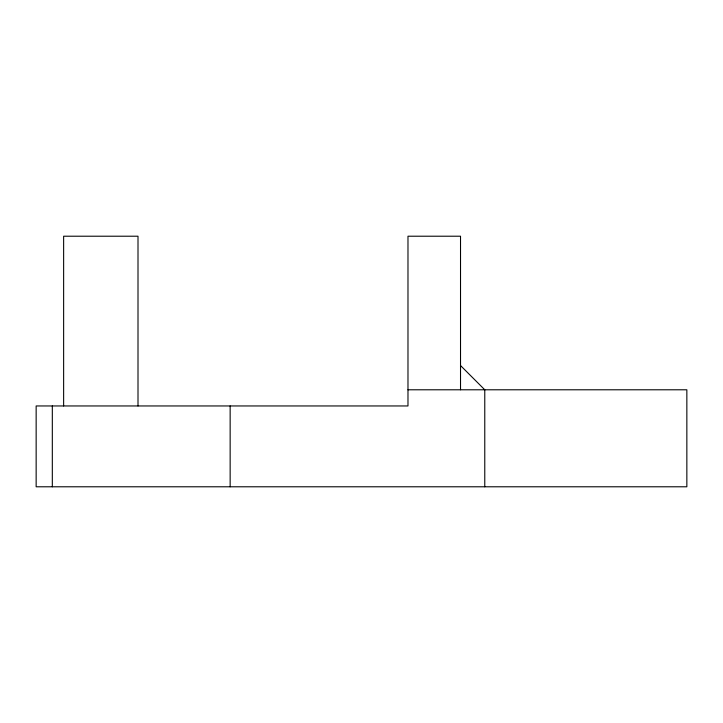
<?xml version="1.0" encoding="UTF-8"?>
<svg xmlns="http://www.w3.org/2000/svg" width="723" height="723" viewBox="0 0 723 723"><rect width="100%" height="100%" fill="white"/><g stroke="black" fill="none" stroke-linecap="round" stroke-linejoin="round"><path stroke-width="1.08" d="M407.98 389.787L686.85 389.787L686.85 486.787L36.15 486.787L36.15 405.955L407.98 405.955L407.98 236.213L460.524 236.213L460.524 389.787M460.524 365.54L484.772 389.787L484.772 486.787M230.149 405.955L230.149 486.787M138.003 405.955L138.003 236.213L63.633 236.213L63.633 405.955M52.318 405.955L52.318 486.787"/></g></svg>
